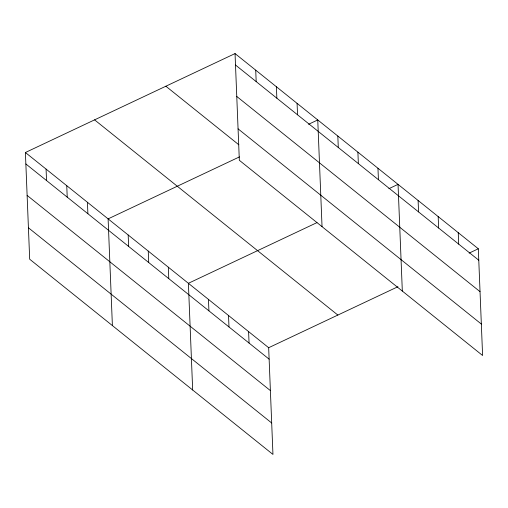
<?xml version="1.0" encoding="UTF-8"?>
<svg xmlns="http://www.w3.org/2000/svg" width="508" height="508" viewBox="0 0 508 508"><rect width="100%" height="100%" fill="white"/><g stroke="black" fill="none" stroke-linecap="round" stroke-linejoin="round"><path stroke-width="0.76" d="M25.4 152.508L268.668 347.713L272.955 454.425L29.686 259.22L25.4 152.508L235.045 53.575L478.314 248.78L482.6 355.492L239.331 160.287L235.045 53.575M239.49 156.883L108.109 218.878L112.395 325.59M308.578 124.276L317.754 119.945L322.04 226.657M316.973 222.618L188.392 283.299L192.678 390.004M388.861 188.697L398.037 184.36L402.323 291.071M268.668 347.713L397.948 286.702M469.138 253.111L478.314 248.78M235.509 65.024L478.771 260.229M236.766 96.463L480.035 291.668M238.068 128.848L481.336 324.053M165.862 86.22L238.843 144.786M94.583 119.863L337.852 315.068M25.857 163.957L269.126 359.162M27.121 195.396L270.389 390.601M28.423 227.781L271.691 422.986M458.241 232.677L458.705 244.126M438.175 216.573L438.633 228.022M418.103 200.469L418.567 211.919M377.965 168.256L378.428 179.705M357.899 152.152L358.356 163.601M337.826 136.049L338.284 147.498M297.078 103.353L297.542 114.802M276.403 86.76L276.86 98.209M255.721 70.168L256.184 81.617M248.596 331.61L249.06 343.059M228.53 315.506L228.987 326.955M208.458 299.403L208.921 310.852M168.319 267.189L168.777 278.638M148.253 251.085L148.711 262.534M128.181 234.982L128.638 246.431M87.433 202.286L87.89 213.735M66.758 185.693L67.215 197.142M46.076 169.101L46.539 180.55"/></g></svg>
